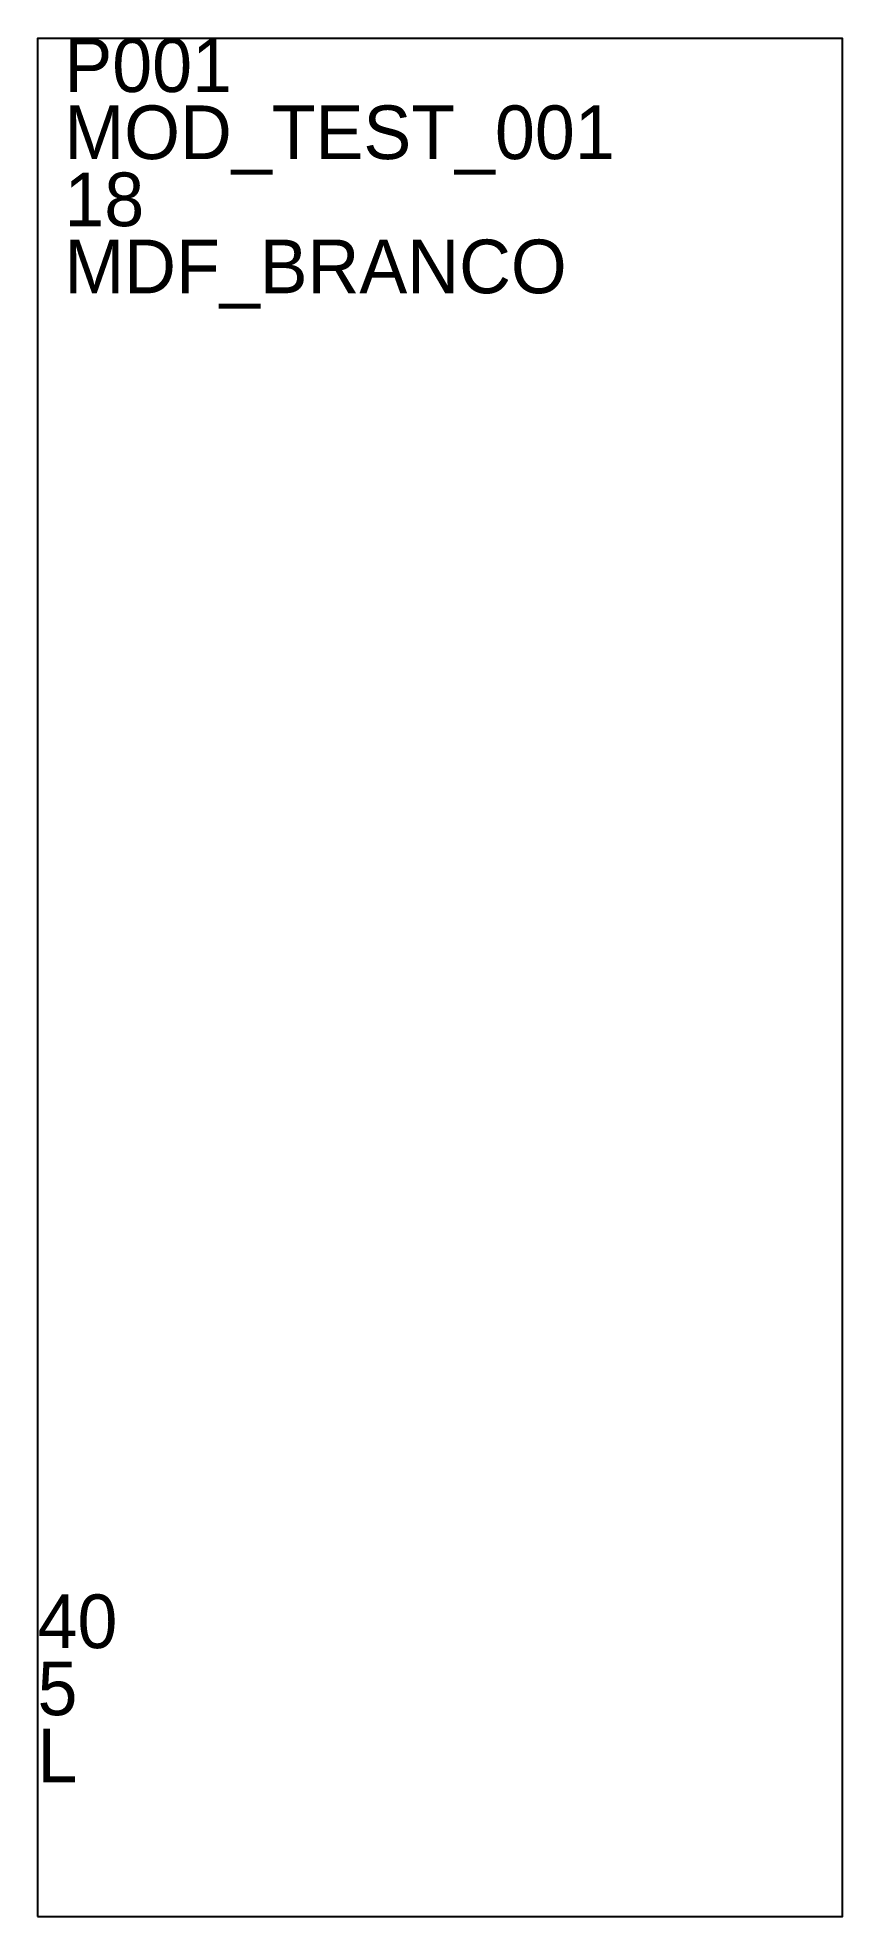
# Model space of a CAD drawing. Header units: millimetres. Extents: x 0 to 300, y 0 to 700.
import ezdxf

# ---------------------------------------------------------------- set-up
doc = ezdxf.new("R2010")
doc.units = ezdxf.units.MM
for name, color, linetype in [('CUT_OUT', 1, 'CONTINUOUS'), ('DRILL_H', 5, 'CONTINUOUS'), ('TEXT_ID', 7, 'CONTINUOUS')]:
    doc.layers.add(name, color=color, linetype=linetype)

# ---------------------------------------------------------------- blocks, each defined once
blk = doc.blocks.new('DRILL_HOLE')
at = {"layer": 'DRILL_H'}
for tag, p in [('Z_FROM_FACE_MM', (0, 75)), ('DEPTH_MM', (0, 50)), ('DIA_MM', (0, 25)), ('FACE', (0, 0))]:
    blk.add_attdef(tag, p, '', height=20, dxfattribs=at)
blk = doc.blocks.new('PART_INFO')
at = {"layer": 'TEXT_ID'}
for tag, p in [('PART_ID', (0, 0)), ('MODULE_ID', (0, -25)), ('THICKNESS_MM', (0, -50)), ('MATERIAL', (0, -75))]:
    blk.add_attdef(tag, p, '', height=20, dxfattribs=at)

msp = doc.modelspace()

# ---------------------------------------------------------------- linework, layer by layer
at = {"layer": 'CUT_OUT'}
msp.add_lwpolyline([(0, 0), (300, 0), (300, 700), (0, 700)], close=True, dxfattribs=at)

# ---------------------------------------------------------------- block references
at = {"layer": 'DRILL_H'}
msp.add_blockref('DRILL_HOLE', (0, 50), dxfattribs=at).add_auto_attribs({'FACE': 'L', 'DIA_MM': '5', 'DEPTH_MM': '40'})
at = {"layer": 'TEXT_ID'}
msp.add_blockref('PART_INFO', (10, 680), dxfattribs=at).add_auto_attribs({'PART_ID': 'P001', 'MODULE_ID': 'MOD_TEST_001', 'THICKNESS_MM': '18', 'MATERIAL': 'MDF_BRANCO'})

doc.saveas('drawing.dxf')
